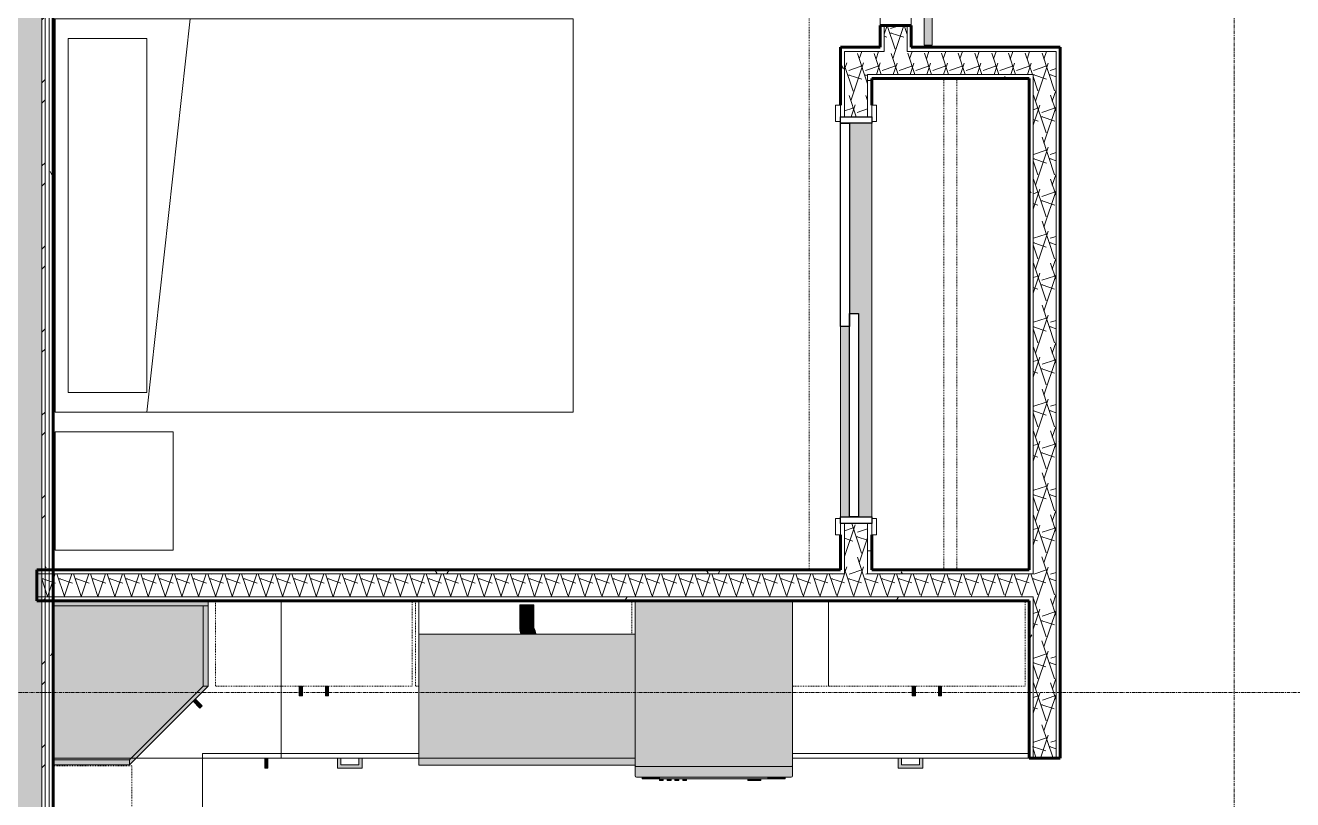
# Model space of a CAD drawing. Header units: inches. Extents: x -4169 to -1846, y 9706 to 12377.
# Drawn here: x -3338.7 to -3145.4, y 10150.8 to 10268.9 of the extents above; entities that cross this region are included whole.
import ezdxf

# ---------------------------------------------------------------- set-up
doc = ezdxf.new("R2010")
doc.units = ezdxf.units.IN
doc.header["$MEASUREMENT"] = 0
doc.linetypes.add('Dash', pattern=[0.25, 0.125, -0.125])
doc.linetypes.add('Grid Line 1_2_', pattern=[0.875, 0.5, -0.125, 0.125, -0.125])
for name, color, linetype, lineweight in [('0-1', 7, 'Continuous', 5), ('0-2', 10, 'Continuous', 18), ('A-DOOR-1', 7, 'Continuous', 9), ('A-DOOR-2', 50, 'Continuous', 30), ('A-DOOR-3', 135, 'Continuous', 18), ('A-DOOR-4', 10, 'Continuous', 18), ('A-DOOR-5', 250, 'Continuous', 60), ('A-DOOR-FRAM-1', 50, 'Continuous', 30), ('A-GENM-1', 11, 'Continuous', 9), ('A-GENM-2', 7, 'Continuous', 9), ('A-WALL', 113, 'Continuous', 18), ('A-WALL-1', 8, 'Continuous', 5), ('A-WALL-4', 250, 'Continuous', 60), ('A-WALL-5', 10, 'Continuous', 18), ('A-WALL-PATT-1', 7, 'Continuous', 9), ('A-WALL-PATT-2', 253, 'Continuous', 9), ('A-WALL-PATT-4', 111, 'Continuous', 9), ('I-FURN-1', 7, 'Continuous', 9), ('I-FURN-HDLN-1', 7, 'Dash', 9), ('I-WALL-3', 2, 'Continuous', 60), ('P-SANR-FIXT-2', 7, 'Continuous', 9), ('P-SANR-FIXT-3', 55, 'Continuous', 9), ('Q-CASE', 31, 'Continuous', 9), ('Q-CASE-1', 253, 'Continuous', 9), ('Q-CASE-2', 7, 'Continuous', 9), ('Q-CASE-4', 71, 'Continuous', 9), ('Q-CASE-5', 7, 'Dash', 9), ('Q-CASE-HDLN-1', 7, 'Dash', 9), ('Q-SPCQ-1', 8, 'Continuous', 5), ('Q-SPCQ-2', 7, 'Continuous', 9), ('S-GRID-1', 1, 'Grid Line 1_2_', 9)]:
    doc.layers.add(name, color=color, linetype=linetype, lineweight=lineweight)
pattern_1 = [(0, (0, 0), (20.48, 5.12), [0.845, -14.515, 0.845, -14.515, -81.92]), (0, (0, 0), (20.48, 5.12), [-30.72, 0.845, -29.875, 0.845, -14.515, -35.84]), (0, (0, 0), (20.48, 5.12), [-76.8, 0.845, -9.395, 0.845, -24.755]), (120, (7.68, 2.56), (-14.67405, 15.1762003), [0.845, -14.515, 0.845, -14.515, -81.92]), (120, (7.68, 2.56), (-14.67405, 15.1762003), [-30.72, 0.845, -29.875, 0.845, -14.515, -35.84]), (120, (7.68, 2.56), (-14.67405, 15.1762003), [-76.8, 0.845, -9.395, 0.845, -24.755]), (240, (10.24, 12.8), (-5.80595, -20.2962003), [0.845, -14.515, 0.845, -14.515, -81.92]), (240, (10.24, 12.8), (-5.80595, -20.2962003), [-30.72, 0.845, -29.875, 0.845, -14.515, -35.84]), (240, (10.24, 12.8), (-5.80595, -20.2962003), [-76.8, 0.845, -9.395, 0.845, -24.755])]
pattern_2 = [(161.57, (0.32, 0.32), (-2.560496185, -0.000537386), [0, -18.214, 2.022, 0]), (18.43, (-0.32, 0.32), (-2.560496185, 0.000537386), [0, -18.214, 2.022, 0]), (108.43, (0.32, 0.32), (1.27922091, -6.400876726), [6.07, -14.166]), (71.57, (-0.32, 0.32), (1.27922091, 6.400876726), [6.07, -14.166])]

# ---------------------------------------------------------------- blocks, each defined once
blk = doc.blocks.new('SLIDING - FLUSH - 5-0 x 6-8-2636084-ENLARGED RCP - 1ST FLOOR PLAN')
at = {"layer": 'A-DOOR-1'}
for p, q in [((-32.75, 3.25), (-30.25, 3.25)), ((-32.75, 2.5), (-32.75, 3.25)), ((-30.25, 2.5), (-32.75, 2.5)), ((-30.25, 3.25), (-30.25, 2.5)), ((30.25, 3.25), (32.75, 3.25)), ((30.25, 2.5), (30.25, 3.25)), ((32.75, 2.5), (30.25, 2.5)), ((32.75, 3.25), (32.75, 2.5)), ((-32.75, -2.25), (-30.25, -2.25)), ((-32.75, -3), (-32.75, -2.25)), ((-30.25, -3), (-32.75, -3)), ((-30.25, -2.25), (-30.25, -3)), ((30.25, -2.25), (32.75, -2.25)), ((30.25, -3), (30.25, -2.25)), ((32.75, -3), (30.25, -3)), ((32.75, -2.25), (32.75, -3))]:
    blk.add_line(p, q, dxfattribs=at)
at = {"layer": 'A-DOOR-2'}
for p, q in [((-1, 0.5), (30, 0.5)), ((-1, -0.88), (-1, 0.5)), ((30, 0.5), (30, -0.88)), ((-30, -0.88), (1, -0.88)), ((-30, -2.25), (-30, -0.88)), ((30, -0.88), (-1, -0.88)), ((1, -0.88), (1, -2.25)), ((1, -2.25), (-30, -2.25))]:
    blk.add_line(p, q, dxfattribs=at)
at = {"layer": 'A-DOOR-FRAM-1'}
for p, q in [((-31, 2.5), (-30, 2.5)), ((-31, -2.25), (-31, 2.5)), ((-30, 2.5), (-30, -2.25)), ((30, 2.5), (31, 2.5)), ((30, -2.25), (30, 2.5)), ((31, 2.5), (31, -2.25)), ((-30, -2.25), (-31, -2.25)), ((31, -2.25), (30, -2.25))]:
    blk.add_line(p, q, dxfattribs=at)
blk = doc.blocks.new('BARN - FLUSH - 3-0 x 7-0 BARN DOOR-2638557-ENLARGED RCP - 1ST FLOOR PLAN')
at = {"layer": 'A-DOOR-3'}
for points in [[(-60, 6), (-60, 5.67), (-58.5, 5.67), (-58.5, 6)], [(-27.42, 5.82), (-57, 5.82), (-57, 4.07), (-21, 4.07), (-21, 5.82), (-24.21, 5.82)], [(-23.73, 6), (-23.73, 5.82), (-22.23, 5.82), (-22.23, 6)]]:
    blk.add_hatch(color=256, dxfattribs=at).paths.add_polyline_path(points, flags=0)
h = blk.add_hatch(color=256, dxfattribs=at)
h.paths.add_polyline_path([(21, 5.57), (-21, 5.55), (-21, 4.95), (21, 4.95), (21, 5.55)], flags=0)
h.paths.add_polyline_path([(-60, 5.57), (-60, 4.95), (-57, 4.95), (-57, 5.57)], flags=0)
h = blk.add_hatch(color=256, dxfattribs=at)
h.paths.add_polyline_path([(18.94, 4.95), (-21, 4.95), (-21, 4.32), (21, 4.34), (21, 4.95)], flags=0)
h.paths.add_polyline_path([(-60, 4.95), (-60, 4.32), (-57, 4.34), (-57, 4.95)], flags=0)
at = {"layer": 'A-DOOR-4'}
for p, q in [((-57, 4.07), (-57, 5.82)), ((-57, 5.82), (-21, 5.82)), ((-21, 5.82), (-21, 4.07)), ((-60, 5.57), (-57, 5.57)), ((-60, 5.57), (-60, 4.95)), ((-60, 4.95), (-60, 4.32)), ((-57, 4.32), (-60, 4.32)), ((-21, 4.07), (-57, 4.07)), ((-21, 5.57), (21, 5.57)), ((21, 4.32), (-21, 4.32)), ((21, 4.95), (21, 5.57)), ((21, 4.32), (21, 4.95))]:
    blk.add_line(p, q, dxfattribs=at)
at = {"layer": 'A-DOOR-5'}
for p, q in [((-60, 6), (-60, 5.67)), ((-58.5, 6), (-60, 6)), ((-58.5, 5.67), (-58.5, 6)), ((-23.73, 6), (-23.73, 5.82)), ((-22.23, 6), (-23.73, 6)), ((-22.23, 5.82), (-22.23, 6)), ((-60, 5.67), (-58.5, 5.67))]:
    blk.add_line(p, q, dxfattribs=at)
blk = doc.blocks.new('OD_CW_Closet - OD_CW_Closet-2480202-ENLARGED RCP - 1ST FLOOR PLAN')
at = {"layer": 'Q-CASE-HDLN-1'}
for p, q in [((8.8, 0), (68.8, 0)), ((0.74, -11), (75.64, -11)), ((0.74, -13), (75.64, -13))]:
    blk.add_line(p, q, dxfattribs=at)
blk = doc.blocks.new('OD_CW_Countertop - OD_CW_Countertop-2425089-ENLARGED RCP - 1ST FLOOR PLAN')
at = {"layer": 'Q-CASE-HDLN-1'}
for p, q in [((0.74, 0), (16.95, 0)), ((17.45, 0), (20.2, 0)), ((20.7, 0), (36.83, 0)), ((93.83, 0), (102.45, 0)), ((102.95, 0), (105.7, 0)), ((106.2, 0), (116.84, 0)), ((117.33, 0), (149.58, 0))]:
    blk.add_line(p, q, dxfattribs=at)
blk = doc.blocks.new('OD_CW_Countertop - OD_CW_Countertop-2446878-ENLARGED RCP - 1ST FLOOR PLAN')
at = {"layer": 'Q-CASE-HDLN-1'}
for p, q in [((0.74, -22.75), (0.74, 0)), ((0.74, 0), (10.25, 0)), ((10.74, 0), (19.24, 0)), ((19.73, 0), (22.75, 0)), ((52.75, 0), (57.88, 0)), ((66.75, -22), (66.75, -22.75))]:
    blk.add_line(p, q, dxfattribs=at)
blk = doc.blocks.new('300 Series Wall Hung Cabinet_302 - 33_-2352489-ENLARGED RCP - 1ST FLOOR PLAN')
at = {"layer": 'Q-CASE-5'}
for p, q in [((16, 15.38), (16.5, 15.38)), ((16.5, 15.38), (16.5, 2.37)), ((-16.5, 2.37), (-16.5, 7.47))]:
    blk.add_line(p, q, dxfattribs=at)
blk = doc.blocks.new('Base Cabinet 4 Drawer 254 - Base Cabinet 4 Drawer 254 21_-2556168-ENLARGED RCP - 1ST FLOOR PLAN')
at = {"layer": 'Q-CASE-4'}
blk.add_hatch(color=256, dxfattribs=at).paths.add_polyline_path([(2.61, -25.5), (2.61, -24), (2.11, -24), (2.11, -25), (-0.64, -25), (-0.64, -24), (-1.14, -24), (-1.14, -25.5)], flags=0)
at = {"layer": 'Q-CASE-2'}
for p, q in [((-9.76, -23.25), (-9.76, 0)), ((-9.76, 0), (11.24, 0)), ((11.24, 0), (11.24, -23.25)), ((-9.76, -23.25), (-9.76, -24)), ((11.24, -23.25), (-9.76, -23.25)), ((-9.76, -24), (11.24, -24)), ((-0.64, -24), (-1.14, -24)), ((-1.14, -25.5), (-1.14, -24)), ((-0.64, -25), (-0.64, -24)), ((-0.64, -25), (2.11, -25)), ((2.11, -25), (2.11, -24)), ((2.11, -24), (2.61, -24)), ((2.61, -24), (2.61, -25.5)), ((11.24, -24), (11.24, -23.25)), ((2.61, -25.5), (-1.14, -25.5))]:
    blk.add_line(p, q, dxfattribs=at)
blk = doc.blocks.new('Vanity Cabinet-Double Door - 33_-2164608-ENLARGED RCP - 1ST FLOOR PLAN')
at = {"layer": 'Q-CASE-2'}
for p, q in [((-15.76, -24), (-15.76, 0)), ((-15.76, 0), (17.24, 0)), ((17.24, 0), (17.24, -24)), ((17.24, -24), (-15.76, -24))]:
    blk.add_line(p, q, dxfattribs=at)
blk = doc.blocks.new('308 - 308 x 27_-2451696-ENLARGED RCP - 1ST FLOOR PLAN')
at = {"layer": 'Q-CASE'}
blk.add_hatch(color=256, dxfattribs=at).paths.add_polyline_path([(0, 27.38), (-12, 15.38), (-11.25, 15.38), (0, 26.63)], flags=0)
at = {"layer": 'Q-CASE-1'}
for points in [[(11.62, 27.38), (0, 27.38), (0, 26.63), (11.62, 26.63)], [(0, 26.63), (-11.25, 15.38), (-11.25, 3.12), (11.62, 3.12), (11.62, 26.63), (6.27, 26.63)], [(-11.25, 15.38), (-12, 15.38), (-12, 3.12), (-11.25, 3.12)], [(-11.25, 3.12), (-12, 3.12), (-12, 2.37), (11.62, 2.37), (11.62, 3.12), (0, 3.12)]]:
    blk.add_hatch(color=256, dxfattribs=at).paths.add_polyline_path(points, flags=0)
at = {"layer": 'Q-CASE-4'}
blk.add_hatch(color=256, dxfattribs=at).paths.add_polyline_path([(-10.76, 18.73), (-11.11, 18.39), (-10.05, 17.33), (-9.7, 17.67)], flags=0)
at = {"layer": 'Q-CASE'}
for p, q in [((-12, 15.38), (0, 27.38)), ((0, 27.38), (0, 26.63)), ((0, 26.63), (-11.25, 15.38)), ((-11.25, 15.38), (-12, 15.38))]:
    blk.add_line(p, q, dxfattribs=at)
at = {"layer": 'Q-CASE-2'}
for p, q in [((0, 27.38), (11.62, 27.38)), ((0, 26.63), (0, 27.38)), ((-11.25, 15.38), (0, 26.63)), ((0, 26.63), (11.62, 26.63)), ((11.62, 26.63), (0, 26.63)), ((-10.76, 18.73), (-11.11, 18.39)), ((-11.11, 18.39), (-10.05, 17.33)), ((-9.7, 17.67), (-10.76, 18.73)), ((-12, 15.38), (-11.25, 15.38)), ((-12, 3.12), (-12, 15.38)), ((-11.25, 3.12), (-11.25, 15.38)), ((-11.25, 15.38), (-11.25, 3.12)), ((-11.25, 3.12), (-12, 3.12)), ((-12, 2.37), (-12, 3.12)), ((-12, 3.12), (11.62, 3.12)), ((11.62, 3.12), (-11.25, 3.12))]:
    blk.add_line(p, q, dxfattribs=at)
blk = doc.blocks.new('300 Series Wall Hung Cabinet_302 - 21_ X 27_-2568502-ENLARGED RCP - 1ST FLOOR PLAN')
at = {"layer": 'Q-CASE-1'}
for points in [[(-2.25, -14.69), (-1.76, -14.69), (-1.76, -13.19), (-2.25, -13.19)], [(1.75, -14.69), (2.24, -14.69), (2.24, -13.19), (1.75, -13.19)]]:
    blk.add_hatch(color=256, dxfattribs=at).paths.add_polyline_path(points, flags=0)
at = {"layer": 'Q-CASE-2'}
for p, q in [((-1.76, -13.19), (-2.25, -13.19)), ((-2.25, -13.19), (-2.25, -14.69)), ((-1.76, -14.69), (-1.76, -13.19)), ((2.24, -13.19), (1.75, -13.19)), ((1.75, -13.19), (1.75, -14.69)), ((2.24, -14.69), (2.24, -13.19)), ((-2.25, -14.69), (-1.76, -14.69)), ((1.75, -14.69), (2.24, -14.69))]:
    blk.add_line(p, q, dxfattribs=at)
at = {"layer": 'Q-CASE-5'}
for p, q in [((10.5, -13.19), (10.5, -1.19)), ((-10.38, -13.19), (10.5, -13.19))]:
    blk.add_line(p, q, dxfattribs=at)
blk = doc.blocks.new('Base Cabinet 3 Drawer 230 - Base Cabinet 3 Drawer 230 36_-2567960-ENLARGED RCP - 1ST FLOOR PLAN')
at = {"layer": 'Q-CASE-4'}
blk.add_hatch(color=256, dxfattribs=at).paths.add_polyline_path([(-1.14, 25.5), (-1.14, 24), (-0.64, 24), (-0.64, 25), (2.11, 25), (2.11, 24), (2.61, 24), (2.61, 25.5)], flags=0)
at = {"layer": 'Q-CASE-2'}
for p, q in [((-1.14, 24), (-1.14, 25.5)), ((-1.14, 25.5), (2.61, 25.5)), ((2.61, 25.5), (2.61, 24)), ((-17.26, 24), (18.74, 24)), ((-17.26, 23.25), (-17.26, 24)), ((18.74, 23.25), (-17.26, 23.25)), ((-17.26, 23.25), (-17.26, 0)), ((-1.14, 24), (-0.64, 24)), ((2.11, 25), (-0.64, 25)), ((-0.64, 24), (-0.64, 25)), ((2.11, 24), (2.11, 25)), ((2.61, 24), (2.11, 24)), ((18.74, 24), (18.74, 23.25)), ((18.74, 0), (18.74, 23.25)), ((-17.26, 0), (18.74, 0))]:
    blk.add_line(p, q, dxfattribs=at)
blk = doc.blocks.new('Bed-Standard - Queen 60_ x 79_-1433484-ENLARGED RCP - 1ST FLOOR PLAN')
at = {"layer": 'I-FURN-1'}
for p, q in [((-19.31, 41.3), (40.69, 41.3)), ((-19.31, -37.7), (-19.31, 41.3)), ((40.69, 41.3), (40.69, -37.7)), ((40.69, -23.7), (-19.31, -17.13)), ((-16.31, -23.7), (37.69, -23.7)), ((-16.31, -35.7), (-16.31, -23.7)), ((37.69, -35.7), (37.69, -23.7)), ((-16.31, -35.7), (37.69, -35.7)), ((40.69, -37.7), (-19.31, -37.7))]:
    blk.add_line(p, q, dxfattribs=at)
at = {"layer": 'I-FURN-HDLN-1'}
for p, q in [((-55.31, 77.3), (64.69, 77.3)), ((-55.31, -37.7), (-55.31, 77.3)), ((64.69, 77.3), (64.69, -37.7))]:
    blk.add_line(p, q, dxfattribs=at)
blk = doc.blocks.new('Table-Night Stand - 18_ x 18_ x 24_-1372838-ENLARGED RCP - 1ST FLOOR PLAN')
at = {"layer": 'I-FURN-1'}
for p, q in [((0.15, 0), (18.15, 0)), ((0.15, -18), (0.15, 0)), ((18.15, 0), (18.15, -18)), ((18.15, -18), (0.15, -18))]:
    blk.add_line(p, q, dxfattribs=at)
blk = doc.blocks.new('Base Cabinet Corner 197 - Base Cabinet Corner 197-2565125-ENLARGED RCP - 1ST FLOOR PLAN')
at = {"layer": 'Q-CASE-4'}
for points in [[(10.24, -24), (10.24, -25.5), (10.73, -25.5), (10.73, -24)], [(0.73, -33.51), (0.73, -34), (2.23, -34), (2.23, -33.51), (0.99, -33.51)]]:
    blk.add_hatch(color=256, dxfattribs=at).paths.add_polyline_path(points, flags=0)
at = {"layer": 'Q-CASE-2'}
for p, q in [((-23.26, 0), (12.74, 0)), ((-23.26, -36), (-23.26, 0)), ((12.74, 0), (12.74, -24)), ((0.74, -23.25), (0.74, -36)), ((12.74, -23.25), (0.74, -23.25)), ((0.74, -23.25), (0.74, -24)), ((0.74, -24), (0.74, -36)), ((12.74, -24), (0.74, -24)), ((10.73, -24), (10.24, -24)), ((10.24, -24), (10.24, -25.5)), ((10.73, -25.5), (10.73, -24)), ((10.24, -25.5), (10.73, -25.5)), ((2.23, -33.51), (0.73, -33.51)), ((0.73, -33.51), (0.73, -34)), ((0.73, -34), (2.23, -34)), ((2.23, -34), (2.23, -33.51)), ((0.74, -36), (-23.26, -36))]:
    blk.add_line(p, q, dxfattribs=at)
blk = doc.blocks.new('kitchen_faucet_14143 - kitchen_faucet_14143-V61-ENLARGED RCP - 1ST FLOOR PLAN')
at = {"layer": 'A-GENM-1'}
for points in [[(-1.04, -0.15), (-1.03, -0.33), (-0.87, -0.63), (-0.71, -0.8), (-0.54, -0.94), (-0.24, -1.05), (0.07, -1.07), (0.28, -1.05), (0.54, -0.94), (0.77, -0.77), (0.94, -0.54), (1.05, -0.28), (1.08, 0), (1.01, 0.36), (0.94, 0.54), (0.7, 0.82), (0.52, 0.95), (0.28, 1.05), (0, 1.08), (-0.28, 1.05), (-0.56, 0.93), (-0.83, 0.68), (-0.95, 0.51), (-1.04, 0.29), (-1.04, -0.13)], [(-1.04, 0.77), (-1.02, 0.76), (-0.94, 0.85), (-1.02, 0.82), (-1.04, 0.8)], [(-1.02, 0.59), (-1, 0.61), (-1.02, 0.59)], [(-0.97, 0.59), (-0.95, 0.62), (-0.96, 0.6)], [(-0.95, 0.59), (-0.93, 0.62), (-0.88, 0.66), (-0.94, 0.61)], [(-0.72, 0.83), (-0.66, 0.88), (-0.71, 0.83)], [(0, -1.08), (2.26, -1.08), (2.26, 1.08), (0, 1.08), (0.32, 1.03), (0.6, 0.89), (0.83, 0.68), (0.94, 0.54), (1.05, 0.28), (1.08, 0), (1.01, -0.37), (0.87, -0.63), (0.7, -0.82), (0.49, -0.96), (0.25, -1.05), (0.07, -1.07)], [(2.26, -0.58), (2.26, -1.02), (2.34, -1.02), (2.34, 1.02), (2.26, 1.01), (2.26, -0.54)], [(2.34, 1.08), (2.34, -1.08), (3.44, -1.08), (3.44, 1.08)], [(-1.04, -0.59), (-1.04, -0.74), (-0.65, -1.03), (-0.55, -1), (-0.72, -0.9), (-0.84, -0.79), (-1.02, -0.59)], [(-1.04, -0.74), (-1.01, -0.79), (-0.87, -0.91), (-0.87, -0.88), (-1, -0.77)], [(-1.04, -0.93), (-1.01, -1.19), (-0.95, -1.21), (-0.39, -1.21), (-0.25, -1.05), (-0.6, -1.03), (-0.95, -1.01), (-1.03, -0.94)], [(-1.04, -1.16), (-1.02, -1.33), (-0.67, -1.33), (-0.56, -1.21), (-1.02, -1.18), (-1.04, -1.16)], [(-0.97, -0.99), (-0.9, -1.02), (-0.77, -1.01), (-0.77, -0.96), (-0.88, -0.9), (-0.9, -0.92), (-0.95, -0.97)], [(-0.93, -0.94), (-0.9, -0.89), (-0.92, -0.91), (-0.93, -0.93)], [(-0.92, -0.7), (-0.7, -0.91), (-0.74, -0.86), (-0.88, -0.74), (-0.92, -0.7)], [(-0.9, -0.6), (-0.87, -0.65), (-0.88, -0.61)], [(-0.87, -0.7), (-0.65, -0.91), (-0.76, -0.81), (-0.87, -0.7)], [(-0.84, -0.71), (-0.65, -0.9), (-0.71, -0.83), (-0.83, -0.72)], [(-0.8, -0.73), (-0.62, -0.89), (-0.69, -0.82), (-0.79, -0.74)]]:
    blk.add_hatch(color=256, dxfattribs=at).paths.add_polyline_path(points, flags=0)
h = blk.add_hatch(color=256, dxfattribs=at)
h.paths.add_polyline_path([(-0.8, 0.82), (-0.7, 0.88), (-0.79, 0.82)], flags=0)
h.paths.add_polyline_path([(-1.04, 0.64), (-1.01, 0.6), (-0.96, 0.66), (-0.56, 1.03), (-0.7, 1.01), (-1.04, 0.74), (-1.04, 0.64)], flags=0)
h = blk.add_hatch(color=256, dxfattribs=at)
h.paths.add_polyline_path([(-1.04, -0.5), (-1.04, -0.59), (-0.92, -0.56), (-0.98, -0.44), (-1.04, -0.33), (-1.04, -0.48)], flags=0)
h.paths.add_polyline_path([(-1.04, 0.3), (-1.03, 0.32), (-0.94, 0.59), (-1.04, 0.57), (-1.04, 0.32)], flags=0)
h = blk.add_hatch(color=256, dxfattribs=at)
h.paths.add_polyline_path([(-0.74, 0.82), (-0.67, 0.87), (-0.73, 0.83)], flags=0)
h.paths.add_polyline_path([(-1.01, 0.59), (-0.96, 0.61), (-0.92, 0.66), (-0.49, 1.03), (-0.54, 1.01), (-1.01, 0.59)], flags=0)
h = blk.add_hatch(color=256, dxfattribs=at)
h.paths.add_polyline_path([(-0.96, 0.59), (-0.94, 0.62), (-0.92, 0.65), (-0.95, 0.61)], flags=0)
h.paths.add_polyline_path([(-0.72, 0.82), (-0.63, 0.88), (-0.71, 0.83)], flags=0)
h = blk.add_hatch(color=256, dxfattribs=at)
h.paths.add_polyline_path([(-0.93, 0.59), (-0.89, 0.61), (-0.87, 0.65), (-0.93, 0.6)], flags=0)
h.paths.add_polyline_path([(-0.52, 0.95), (-0.39, 1.03), (-0.43, 1.01), (-0.49, 0.97)], flags=0)
h = blk.add_hatch(color=256, dxfattribs=at)
h.paths.add_polyline_path([(-1.01, -0.59), (-0.97, -0.66), (-0.84, -0.73), (-1, -0.59), (-1.01, -0.59)], flags=0)
h.paths.add_polyline_path([(-0.7, -0.88), (-0.47, -1.03), (-0.49, -1.01), (-0.65, -0.91), (-0.69, -0.89)], flags=0)
h = blk.add_hatch(color=256, dxfattribs=at)
h.paths.add_polyline_path([(-0.96, -0.59), (-0.92, -0.66), (-0.94, -0.62), (-0.96, -0.59)], flags=0)
h.paths.add_polyline_path([(-0.56, -0.93), (-0.51, -0.99), (-0.56, -0.94)], flags=0)
h = blk.add_hatch(color=256, dxfattribs=at)
h.paths.add_polyline_path([(-0.95, -0.59), (-0.9, -0.66), (-0.93, -0.6), (-0.94, -0.59)], flags=0)
h.paths.add_polyline_path([(-0.61, -0.9), (-0.44, -0.99), (-0.52, -0.95), (-0.61, -0.9)], flags=0)
h = blk.add_hatch(color=256, dxfattribs=at)
h.paths.add_polyline_path([(-0.93, -0.59), (-0.88, -0.66), (-0.88, -0.64), (-0.93, -0.59), (-0.93, -0.59)], flags=0)
h.paths.add_polyline_path([(-0.46, -0.97), (-0.37, -1.03), (-0.39, -1.01), (-0.46, -0.97)], flags=0)
at = {"layer": 'A-GENM-2'}
for p, q in [((-1.04, 0.81), (-0.91, 0.84)), ((-1.04, 0.59), (-0.9, 0.59)), ((-0.97, 0.59), (-0.93, 0.64)), ((-0.96, 0.59), (-0.92, 0.63)), ((-0.41, 1.03), (-0.22, 1.08)), ((-0.39, 1.08), (-0.27, 1.05)), ((-0.36, 1.03), (-0.17, 1.08)), ((-0.35, 1.03), (-0.15, 1.08)), ((-0.34, 1.03), (-0.14, 1.08)), ((-0.22, 1.08), (-0.15, 1.06)), ((-0.2, 1.06), (-0.1, 1.08)), ((-0.17, 1.08), (-0.12, 1.07)), ((-0.15, 1.08), (-0.11, 1.07)), ((-0.14, 1.08), (-0.1, 1.07)), ((-0.11, 1.07), (-0.06, 1.08)), ((-0.1, 1.08), (-0.07, 1.07)), ((-0.09, 1.07), (-0.04, 1.08)), ((0, 1.08), (2.26, 1.08)), ((2.26, -1.08), (2.26, 1.08)), ((2.26, 1.02), (2.34, 1.02)), ((2.34, 1.08), (3.44, 1.08)), ((2.34, 1.08), (2.34, -1.08)), ((3.44, -1.08), (3.44, 1.08)), ((-0.9, -0.59), (-1.04, -0.59)), ((-0.69, -1.26), (-1.04, -1.15)), ((-1.04, -1.34), (-0.99, -1.33)), ((-0.93, -1.38), (-1.04, -1.34)), ((-0.99, -0.98), (-0.92, -0.87)), ((-0.88, -0.64), (-0.93, -0.59)), ((-0.78, -1.02), (-0.75, -0.98)), ((-0.69, -1.06), (-0.59, -1.03)), ((-0.22, -1.08), (-0.39, -1.03)), ((-0.26, -1.05), (-0.39, -1.08)), ((-0.17, -1.08), (-0.34, -1.03)), ((-0.15, -1.08), (-0.24, -1.05)), ((-0.14, -1.08), (-0.24, -1.05)), ((-0.15, -1.06), (-0.22, -1.08)), ((-0.1, -1.08), (-0.17, -1.06)), ((-0.11, -1.07), (-0.17, -1.08)), ((-0.1, -1.07), (-0.15, -1.08)), ((-0.09, -1.07), (-0.14, -1.08)), ((-0.09, -1.08), (-0.1, -1.08)), ((-0.06, -1.08), (-0.09, -1.07)), ((-0.08, -1.08), (-0.09, -1.08)), ((-0.08, -1.08), (-0.09, -1.08)), ((-0.08, -1.08), (-0.09, -1.08)), ((-0.08, -1.08), (-0.09, -1.08)), ((-0.08, -1.08), (-0.09, -1.08)), ((-0.08, -1.08), (-0.09, -1.08)), ((-0.04, -1.08), (-0.07, -1.07)), ((2.26, -1.08), (0, -1.08)), ((2.34, -1.02), (2.26, -1.02)), ((3.44, -1.08), (2.34, -1.08))]:
    blk.add_line(p, q, dxfattribs=at)
at = {"layer": 'A-GENM-2', "flags": 128}
for points in [[(-1.04, 0.75), (-0.84, 0.96), (-0.39, 1.08)], [(-1.02, 0.59), (-0.67, 0.96), (-0.49, 1.01)], [(-0.94, 0.59), (-0.57, 0.96), (-0.41, 1)], [(-0.92, 0.65), (-0.61, 0.96), (-0.48, 1)], [(-0.87, 0.68), (-0.59, 0.96), (-0.45, 1)], [(-0.69, 0.86), (-0.6, 0.96), (-0.52, 0.98)], [(-0.59, 0.9), (-0.53, 0.96), (-0.41, 0.99)], [(-0.53, 0.95), (-0.51, 0.96), (-0.43, 0.98)], [(-0.39, -1.08), (-0.89, -0.92), (-1.04, -0.75)], [(-1.04, -0.94), (-0.97, -1), (-0.69, -1.06)], [(-0.51, -0.99), (-0.73, -0.92), (-1.01, -0.59)], [(-0.48, -1.21), (-0.52, -1.25), (-0.93, -1.38)], [(-0.43, -0.98), (-0.63, -0.92), (-0.87, -0.65)], [(-0.51, -0.98), (-0.67, -0.92), (-0.87, -0.69)], [(-0.45, -0.99), (-0.65, -0.92), (-0.86, -0.68)], [(-0.16, -1.06), (-0.24, -1.14), (-0.69, -1.26)], [(-0.61, -0.94), (-0.66, -0.92), (-0.68, -0.9)], [(-0.56, -0.93), (-0.59, -0.92), (-0.66, -0.85)], [(-0.56, -0.93), (-0.58, -0.92), (-0.6, -0.9)]]:
    blk.add_lwpolyline(points, dxfattribs=at)
at = {"layer": 'A-GENM-2'}
for start, end in [(0, 162.6446), (197.3554, 360)]:
    blk.add_arc((0, 0), 1.08, start, end, dxfattribs=at)
blk = doc.blocks.new('Stainless Steel Farmhous Kitchen Sink - Stainless Steel Farmhous Kitchen Sink-V55-ENLARGED RCP - 1ST FLOOR PLAN')
at = {"layer": 'P-SANR-FIXT-3'}
blk.add_hatch(color=256, dxfattribs=at).paths.add_polyline_path([(-16.55, -2.25), (-33, -2.25), (-33, -22.2), (0, -22.2), (0, -2.25), (-16.42, -2.25)], flags=0)
at = {"layer": 'P-SANR-FIXT-2'}
for p, q in [((-33, -22.2), (-33, -2.25)), ((-33, -2.25), (0, -2.25)), ((0, -22.2), (-33, -22.2))]:
    blk.add_line(p, q, dxfattribs=at)
blk = doc.blocks.new('300 Series Wall Hung Cabinet_302 - 30_ X 27_-2568021-ENLARGED RCP - 1ST FLOOR PLAN')
at = {"layer": 'Q-CASE-1'}
for points in [[(-1.76, 15.38), (-1.76, 16.87), (-2.25, 16.87), (-2.25, 15.38)], [(2.24, 15.38), (2.24, 16.87), (1.75, 16.87), (1.75, 15.38)]]:
    blk.add_hatch(color=256, dxfattribs=at).paths.add_polyline_path(points, flags=0)
at = {"layer": 'Q-CASE-2'}
for p, q in [((-1.76, 16.87), (-2.25, 16.87)), ((-2.25, 16.87), (-2.25, 15.38)), ((-1.76, 15.38), (-1.76, 16.87)), ((2.24, 16.87), (1.75, 16.87)), ((1.75, 16.87), (1.75, 15.38)), ((2.24, 15.38), (2.24, 16.87)), ((-2.25, 15.38), (-1.76, 15.38)), ((1.75, 15.38), (2.24, 15.38))]:
    blk.add_line(p, q, dxfattribs=at)
at = {"layer": 'Q-CASE-5'}
for p, q in [((-15, 2.37), (-15, 15.38)), ((-15, 15.38), (15, 15.38)), ((15, 15.38), (15, 2.37))]:
    blk.add_line(p, q, dxfattribs=at)
blk = doc.blocks.new('300 Series Wall Hung Cabinet_302 - 30_ X 27_-V60-ENLARGED RCP - 1ST FLOOR PLAN')
at = {"layer": 'Q-CASE-5'}
for p, q in [((-15, 2.37), (-15, 15.38)), ((-15, 15.38), (-9.5, 15.38)), ((15, 7.47), (15, 2.37))]:
    blk.add_line(p, q, dxfattribs=at)
blk = doc.blocks.new('CTR - 1st Phase - Unit Layouts_rvt-1-ENLARGED RCP - 1ST FLOOR PLAN')
at = {"layer": 'A-WALL-1'}
h = blk.add_hatch(color=256, dxfattribs=at)
h.paths.add_polyline_path([(-3210.26, 10193.98), (-3209.63, 10193.98), (-3209.63, 10253.98), (-3213.01, 10253.98), (-3213.01, 10224.98), (-3211.63, 10224.98), (-3211.63, 10193.98)], flags=0)
h.paths.add_polyline_path([(-3214.38, 10193.98), (-3213.01, 10193.98), (-3213.01, 10222.98), (-3214.38, 10222.98)], flags=0)
at = {"layer": 'A-WALL-PATT-1'}
h = blk.add_hatch(dxfattribs=at)
h.set_pattern_fill('FP_1', color=256, style=0, pattern_type=2)
h.set_pattern_definition(pattern_1)
h.paths.add_polyline_path([(-3207.72, 10265.57), (-3207.72, 10268.91), (-3208.35, 10268.91), (-3208.35, 10265.57)], flags=0)
h.paths.add_polyline_path([(-3208.35, 10304.91), (-3207.72, 10304.91), (-3207.72, 10308.28), (-3208.35, 10308.28), (-3208.35, 10307.65)], flags=0)
h.paths.add_polyline_path([(-3207.72, 10311.78), (-3207.72, 10356.04), (-3208.35, 10356.04), (-3208.35, 10311.78)], flags=0)
h = blk.add_hatch(dxfattribs=at)
h.set_pattern_fill('FP_1', color=256, style=0, pattern_type=2)
h.set_pattern_definition(pattern_1)
h.paths.add_polyline_path([(-3213.76, 10185.91), (-3213.76, 10192.98), (-3214.38, 10192.98), (-3214.38, 10185.91)], flags=0)
h.paths.add_polyline_path([(-3214.38, 10254.98), (-3213.76, 10254.98), (-3213.76, 10265.57), (-3214.38, 10265.57), (-3214.38, 10256.73)], flags=0)
h = blk.add_hatch(dxfattribs=at)
h.set_pattern_fill('FP_1', color=256, style=0, pattern_type=2)
h.set_pattern_definition(pattern_1)
h.paths.add_polyline_path([(-3185.63, 10264.94), (-3181.51, 10264.94), (-3181.51, 10265.57), (-3204.22, 10265.57), (-3204.22, 10264.94), (-3194.06, 10264.94)], flags=0)
h.paths.add_polyline_path([(-3209.63, 10264.94), (-3207.72, 10264.94), (-3207.72, 10265.57), (-3213.76, 10265.57), (-3213.76, 10264.94), (-3210.26, 10264.94)], flags=0)
h = blk.add_hatch(dxfattribs=at)
h.set_pattern_fill('FP_1', color=256, style=0, pattern_type=2)
h.set_pattern_definition(pattern_1)
h.paths.add_polyline_path([(-3181.51, 10157.16), (-3180.88, 10157.16), (-3180.88, 10265.57), (-3181.51, 10265.57), (-3181.51, 10181.79)], flags=0)
h = blk.add_hatch(dxfattribs=at)
h.set_pattern_fill('FP_1', color=256, style=0, pattern_type=2)
h.set_pattern_definition(pattern_1)
h.paths.add_polyline_path([(-3210.26, 10185.91), (-3209.63, 10185.91), (-3209.63, 10192.98), (-3210.26, 10192.98), (-3210.26, 10185.93)], flags=0)
h.paths.add_polyline_path([(-3210.26, 10254.98), (-3209.63, 10254.98), (-3209.63, 10261.44), (-3210.26, 10261.44), (-3210.26, 10259.18)], flags=0)
h = blk.add_hatch(dxfattribs=at)
h.set_pattern_fill('FP_1', color=256, style=0, pattern_type=2)
h.set_pattern_definition(pattern_1)
h.paths.add_polyline_path([(-3185.63, 10260.82), (-3185.63, 10261.44), (-3209.63, 10261.44), (-3209.63, 10260.82), (-3194.06, 10260.82)], flags=0)
h = blk.add_hatch(dxfattribs=at)
h.set_pattern_fill('FP_1', color=256, style=0, pattern_type=2)
h.set_pattern_definition(pattern_1)
h.paths.add_polyline_path([(-3185.01, 10157.16), (-3185.01, 10181.79), (-3185.63, 10181.79), (-3185.63, 10157.16)], flags=0)
h.paths.add_polyline_path([(-3185.63, 10185.29), (-3185.01, 10185.29), (-3185.01, 10261.44), (-3185.63, 10261.44), (-3185.63, 10185.91)], flags=0)
h = blk.add_hatch(dxfattribs=at)
h.set_pattern_fill('FP_1', color=256, style=0, pattern_type=2)
h.set_pattern_definition(pattern_1)
h.paths.add_polyline_path([(-3185.63, 10185.29), (-3185.63, 10185.91), (-3210.26, 10185.91), (-3210.26, 10185.29), (-3185.64, 10185.29)], flags=0)
h.paths.add_polyline_path([(-3334.47, 10185.29), (-3213.76, 10185.29), (-3213.76, 10185.91), (-3334.47, 10185.91), (-3334.47, 10185.3)], flags=0)
h = blk.add_hatch(dxfattribs=at)
h.set_pattern_fill('FP_1', color=256, style=0, pattern_type=2)
h.set_pattern_definition(pattern_1)
h.paths.add_polyline_path([(-3194.06, 10181.16), (-3185.63, 10181.16), (-3185.63, 10181.79), (-3334.47, 10181.79), (-3334.47, 10181.16), (-3213.76, 10181.16)], flags=0)
at = {"layer": 'A-WALL-PATT-2'}
h = blk.add_hatch(dxfattribs=at)
h.set_pattern_fill('FP_2', color=256, style=0, pattern_type=2)
h.set_pattern_definition(pattern_2)
h.paths.add_polyline_path([(-3204.22, 10264.94), (-3204.22, 10268.91), (-3207.72, 10268.91), (-3207.72, 10264.94)], flags=0)
h.paths.add_polyline_path([(-3207.72, 10304.91), (-3204.22, 10304.91), (-3204.22, 10356.04), (-3207.72, 10356.04), (-3207.72, 10308.28)], flags=0)
h = blk.add_hatch(dxfattribs=at)
h.set_pattern_fill('FP_2', color=256, style=0, pattern_type=2)
h.set_pattern_definition(pattern_2)
h.paths.add_polyline_path([(-3210.26, 10185.29), (-3210.26, 10192.98), (-3213.76, 10192.98), (-3213.76, 10185.29)], flags=0)
h.paths.add_polyline_path([(-3213.76, 10254.98), (-3210.26, 10254.98), (-3210.26, 10264.94), (-3213.76, 10264.94)], flags=0)
h = blk.add_hatch(dxfattribs=at)
h.set_pattern_fill('FP_2', color=256, style=0, pattern_type=2)
h.set_pattern_definition(pattern_2)
h.paths.add_polyline_path([(-3185.63, 10261.44), (-3185.01, 10261.44), (-3185.01, 10264.94), (-3210.26, 10264.94), (-3210.26, 10261.44), (-3194.06, 10261.44)], flags=0)
h = blk.add_hatch(dxfattribs=at)
h.set_pattern_fill('FP_2', color=256, style=0, pattern_type=2)
h.set_pattern_definition(pattern_2)
h.paths.add_polyline_path([(-3181.51, 10157.16), (-3181.51, 10264.94), (-3185.01, 10264.94), (-3185.01, 10157.16)], flags=0)
h = blk.add_hatch(dxfattribs=at)
h.set_pattern_fill('FP_2', color=256, style=0, pattern_type=2)
h.set_pattern_definition(pattern_2)
h.paths.add_polyline_path([(-3185.63, 10181.79), (-3185.01, 10181.79), (-3185.01, 10185.29), (-3336.22, 10185.29), (-3336.22, 10181.79), (-3194.06, 10181.79)], flags=0)
at = {"layer": 'Q-SPCQ-1'}
for points in [[(-3221.92, 10155.91), (-3221.78, 10155.97), (-3221.72, 10156.11), (-3221.72, 10181.16), (-3245.72, 10181.16), (-3245.72, 10156.11), (-3245.67, 10155.97), (-3245.53, 10155.91), (-3225.54, 10155.91)], [(-3245.53, 10154.29), (-3221.92, 10154.29), (-3221.78, 10154.35), (-3221.72, 10154.49), (-3221.72, 10155.91), (-3245.72, 10155.91), (-3245.7, 10154.43), (-3245.67, 10154.35)], [(-3243.11, 10154.04), (-3243.11, 10154.29), (-3244.63, 10154.27), (-3244.63, 10154.04), (-3244.4, 10154.04)], [(-3243.11, 10154.04), (-3241.91, 10154.04), (-3241.91, 10154.29), (-3243.11, 10154.29)], [(-3241.91, 10154.04), (-3225.54, 10154.04), (-3225.54, 10154.29), (-3241.91, 10154.29)], [(-3225.25, 10154.04), (-3224.33, 10154.04), (-3224.35, 10154.29), (-3225.54, 10154.29), (-3225.54, 10154.04)], [(-3224.33, 10154.04), (-3222.82, 10154.04), (-3222.82, 10154.29), (-3224.33, 10154.29)], [(-3242.01, 10153.79), (-3241.42, 10153.79), (-3241.42, 10154.04), (-3242.01, 10154.04)], [(-3240.24, 10153.79), (-3240.24, 10154.04), (-3240.83, 10154.04), (-3240.83, 10153.79)], [(-3239.65, 10153.79), (-3239.05, 10153.79), (-3239.05, 10154.04), (-3239.65, 10154.04)], [(-3238.46, 10153.79), (-3237.87, 10153.79), (-3237.87, 10154.04), (-3238.46, 10154.04)], [(-3227.53, 10153.79), (-3227.53, 10154.04), (-3228.52, 10154.04), (-3228.52, 10153.79), (-3227.79, 10153.79)], [(-3227.28, 10153.79), (-3226.55, 10153.79), (-3226.55, 10154.04), (-3227.53, 10154.04), (-3227.53, 10153.79)]]:
    blk.add_hatch(color=256, dxfattribs=at).paths.add_polyline_path(points, flags=0)
h = blk.add_hatch(color=256, dxfattribs=at)
h.paths.add_polyline_path([(-3221.92, 10154.29), (-3221.87, 10154.3), (-3221.85, 10154.32)], flags=0)
h.paths.add_polyline_path([(-3221.92, 10155.91), (-3221.72, 10155.91), (-3221.72, 10156.11), (-3221.78, 10155.97)], flags=0)
h.paths.add_polyline_path([(-3245.64, 10155.91), (-3245.53, 10155.91), (-3245.67, 10155.97), (-3245.72, 10156.11), (-3245.72, 10155.91)], flags=0)
at = {"layer": 'A-WALL-4'}
for p, q in [((-3208.35, 10265.57), (-3208.35, 10268.91)), ((-3208.35, 10268.91), (-3203.6, 10268.91)), ((-3203.6, 10268.91), (-3203.6, 10265.57)), ((-3214.38, 10256.73), (-3214.38, 10265.57)), ((-3214.38, 10265.57), (-3213.76, 10265.57)), ((-3213.76, 10265.57), (-3209.63, 10265.57)), ((-3209.63, 10265.57), (-3208.35, 10265.57)), ((-3203.6, 10265.57), (-3185.63, 10265.57)), ((-3185.63, 10265.57), (-3181.51, 10265.57)), ((-3181.51, 10265.57), (-3180.88, 10265.57)), ((-3180.88, 10265.57), (-3180.88, 10157.16)), ((-3209.63, 10260.82), (-3209.63, 10256.73)), ((-3185.63, 10260.82), (-3209.63, 10260.82)), ((-3185.63, 10185.91), (-3185.63, 10260.82)), ((-3214.38, 10185.91), (-3214.38, 10191.23)), ((-3209.63, 10191.23), (-3209.63, 10185.91)), ((-3336.97, 10181.16), (-3336.97, 10185.91)), ((-3336.97, 10185.91), (-3214.38, 10185.91)), ((-3209.63, 10185.91), (-3185.63, 10185.91)), ((-3185.63, 10181.16), (-3336.97, 10181.16)), ((-3185.63, 10157.16), (-3185.63, 10181.16)), ((-3180.88, 10157.16), (-3185.63, 10157.16))]:
    blk.add_line(p, q, dxfattribs=at)
at = {"layer": 'A-WALL-5'}
for p, q in [((-3208.35, 10304.91), (-3208.35, 10268.91)), ((-3203.6, 10268.91), (-3203.6, 10304.91)), ((-3207.72, 10268.91), (-3207.72, 10265.57)), ((-3204.22, 10268.91), (-3204.22, 10265.57)), ((-3213.76, 10264.94), (-3213.76, 10254.98)), ((-3210.26, 10264.94), (-3213.76, 10264.94)), ((-3209.63, 10264.94), (-3210.26, 10264.94)), ((-3209.63, 10264.94), (-3207.72, 10264.94)), ((-3207.72, 10264.94), (-3207.72, 10265.57)), ((-3204.22, 10264.94), (-3204.22, 10265.57)), ((-3204.22, 10264.94), (-3185.63, 10264.94)), ((-3185.01, 10264.94), (-3185.63, 10264.94)), ((-3181.51, 10264.94), (-3185.01, 10264.94)), ((-3181.51, 10157.16), (-3181.51, 10264.94)), ((-3210.26, 10261.44), (-3210.26, 10254.98)), ((-3209.63, 10261.44), (-3210.26, 10261.44)), ((-3209.63, 10261.44), (-3185.63, 10261.44)), ((-3185.01, 10261.44), (-3185.63, 10261.44)), ((-3185.01, 10185.29), (-3185.01, 10261.44)), ((-3209.63, 10193.98), (-3209.63, 10253.98)), ((-3214.38, 10222.98), (-3214.38, 10193.98)), ((-3213.76, 10192.98), (-3213.76, 10185.91)), ((-3210.26, 10192.98), (-3210.26, 10185.91)), ((-3336.97, 10185.29), (-3213.76, 10185.29)), ((-3213.76, 10185.29), (-3213.76, 10185.91)), ((-3210.26, 10185.29), (-3210.26, 10185.91)), ((-3210.26, 10185.29), (-3185.63, 10185.29)), ((-3185.01, 10185.29), (-3185.63, 10185.29)), ((-3336.97, 10181.79), (-3185.63, 10181.79)), ((-3185.01, 10181.79), (-3185.63, 10181.79)), ((-3185.01, 10157.16), (-3185.01, 10181.79))]:
    blk.add_line(p, q, dxfattribs=at)
at = {"layer": 'Q-SPCQ-2'}
for p, q in [((-3245.72, 10181.16), (-3221.72, 10181.16)), ((-3245.72, 10156.11), (-3245.72, 10181.16)), ((-3221.72, 10181.16), (-3221.72, 10156.11)), ((-3245.72, 10155.91), (-3245.72, 10156.11)), ((-3221.72, 10156.11), (-3221.72, 10155.91)), ((-3245.72, 10155.91), (-3221.72, 10155.91)), ((-3245.72, 10154.49), (-3245.72, 10155.91)), ((-3221.92, 10155.91), (-3245.53, 10155.91)), ((-3221.92, 10154.29), (-3245.53, 10154.29)), ((-3244.63, 10154.04), (-3244.63, 10154.29)), ((-3222.82, 10154.04), (-3222.82, 10154.29)), ((-3221.72, 10155.91), (-3221.72, 10154.49)), ((-3244.63, 10154.04), (-3243.11, 10154.04)), ((-3243.11, 10154.04), (-3241.91, 10154.04)), ((-3242.01, 10153.79), (-3242.01, 10154.04)), ((-3242.01, 10153.79), (-3241.42, 10153.79)), ((-3241.91, 10154.04), (-3225.54, 10154.04)), ((-3241.42, 10153.79), (-3241.42, 10154.04)), ((-3240.83, 10153.79), (-3240.83, 10154.04)), ((-3240.83, 10153.79), (-3240.24, 10153.79)), ((-3240.24, 10153.79), (-3240.24, 10154.04)), ((-3239.65, 10153.79), (-3239.65, 10154.04)), ((-3239.65, 10153.79), (-3239.05, 10153.79)), ((-3239.05, 10153.79), (-3239.05, 10154.04)), ((-3238.46, 10153.79), (-3238.46, 10154.04)), ((-3238.46, 10153.79), (-3237.87, 10153.79)), ((-3237.87, 10153.79), (-3237.87, 10154.04)), ((-3228.52, 10153.79), (-3228.52, 10154.04)), ((-3228.52, 10153.79), (-3227.53, 10153.79)), ((-3227.53, 10153.79), (-3226.55, 10153.79)), ((-3226.55, 10154.04), (-3226.55, 10153.79)), ((-3225.54, 10154.04), (-3224.33, 10154.04)), ((-3224.33, 10154.04), (-3222.82, 10154.04))]:
    blk.add_line(p, q, dxfattribs=at)
for centre, start, end in [((-3245.53, 10156.11), 180, 270), ((-3221.92, 10156.11), 270, 0), ((-3245.53, 10154.49), 180, 270), ((-3221.92, 10154.49), 270, 0), ((-3221.92, 10154.49), 270, 0)]:
    blk.add_arc(centre, 0.197, start, end, dxfattribs=at)
at = {"layer": '0-2'}
for name, p, rotation in [('BARN - FLUSH - 3-0 x 7-0 BARN DOOR-2638557-ENLARGED RCP - 1ST FLOOR PLAN', (-3205.97, 10286.91), 270.0000000000159), ('Bed-Standard - Queen 60_ x 79_-1433484-ENLARGED RCP - 1ST FLOOR PLAN', (-3296.47, 10250.6), 269.9999999999901), ('OD_CW_Closet - OD_CW_Closet-2480202-ENLARGED RCP - 1ST FLOOR PLAN', (-3209.63, 10185.18), 90.00000000000031), ('SLIDING - FLUSH - 5-0 x 6-8-2636084-ENLARGED RCP - 1ST FLOOR PLAN', (-3212.13, 10223.98), 269.9999999999824), ('Table-Night Stand - 18_ x 18_ x 24_-1372838-ENLARGED RCP - 1ST FLOOR PLAN', (-3316.17, 10207.06), 269.9999999999945), ('308 - 308 x 27_-2451696-ENLARGED RCP - 1ST FLOOR PLAN', (-3322.85, 10183.54), 180), ('300 Series Wall Hung Cabinet_302 - 30_ X 27_-2568021-ENLARGED RCP - 1ST FLOOR PLAN', (-3294.72, 10183.54), 180), ('300 Series Wall Hung Cabinet_302 - 33_-2352489-ENLARGED RCP - 1ST FLOOR PLAN', (-3262.72, 10183.54), 180), ('300 Series Wall Hung Cabinet_302 - 30_ X 27_-V60-ENLARGED RCP - 1ST FLOOR PLAN', (-3231.22, 10183.54), 180), ('Base Cabinet 3 Drawer 230 - Base Cabinet 3 Drawer 230 36_-2567960-ENLARGED RCP - 1ST FLOOR PLAN', (-3202.99, 10181.16), 180), ('300 Series Wall Hung Cabinet_302 - 30_ X 27_-2568021-ENLARGED RCP - 1ST FLOOR PLAN', (-3201.22, 10183.54), 180), ('kitchen_faucet_14143 - kitchen_faucet_14143-V61-ENLARGED RCP - 1ST FLOOR PLAN', (-3262.22, 10177.11), 90.00000000000053), ('OD_CW_Countertop - OD_CW_Countertop-2425089-ENLARGED RCP - 1ST FLOOR PLAN', (-3184.9, 10157.16), 180), ('OD_CW_Countertop - OD_CW_Countertop-2446878-ENLARGED RCP - 1ST FLOOR PLAN', (-3311.72, 10157.9), 270.0000000000017), ('300 Series Wall Hung Cabinet_302 - 21_ X 27_-2568502-ENLARGED RCP - 1ST FLOOR PLAN', (-3335.66, 10145.53), 90.00000000000496)]:
    blk.add_blockref(name, p, dxfattribs=dict(at, rotation=rotation))
for name, p in [('Base Cabinet Corner 197 - Base Cabinet Corner 197-2565125-ENLARGED RCP - 1ST FLOOR PLAN', (-3312.46, 10181.16)), ('Base Cabinet 4 Drawer 254 - Base Cabinet 4 Drawer 254 21_-2556168-ENLARGED RCP - 1ST FLOOR PLAN', (-3289.96, 10181.16)), ('Vanity Cabinet-Double Door - 33_-2164608-ENLARGED RCP - 1ST FLOOR PLAN', (-3262.96, 10181.16)), ('Stainless Steel Farmhous Kitchen Sink - Stainless Steel Farmhous Kitchen Sink-V55-ENLARGED RCP - 1ST FLOOR PLAN', (-3245.72, 10178.31))]:
    blk.add_blockref(name, p, dxfattribs=at)
blk = doc.blocks.new('CTR - 1st Phase - Shell_rvt-1-ENLARGED RCP - 1ST FLOOR PLAN')
at = {"layer": 'S-GRID-1'}
for p, q in [((-3154.32, 9836.18), (-3154.32, 12344.54)), ((-1846.46, 10167.19), (-4136.46, 10167.19))]:
    blk.add_line(p, q, dxfattribs=at)

msp = doc.modelspace()

# ---------------------------------------------------------------- hatches: boundary and pattern name
at = {"layer": 'A-WALL-PATT-4'}
h = msp.add_hatch(dxfattribs=at)
h.set_pattern_fill('FP_2', color=256, style=0, pattern_type=2)
h.set_pattern_definition(pattern_2)
h.paths.add_polyline_path([(-3336.22, 10018.09), (-3336.22, 10374.04), (-3341.72, 10374.04), (-3341.72, 10018.09)], flags=0)
h = msp.add_hatch(dxfattribs=at)
h.set_pattern_fill('FP_26', color=256, style=0, pattern_type=2)
h.set_pattern_definition([(45, (0, 0), (-6.335677, 6.335677), []), (45, (0, 9.6), (-6.335677, 6.335677), [])])
h.paths.add_polyline_path([(-3335.72, 10018.09), (-3335.72, 10181.79), (-3336.22, 10181.79), (-3336.22, 10018.09)], flags=0)
h.paths.add_polyline_path([(-3336.22, 10185.29), (-3335.72, 10185.29), (-3335.72, 10374.04), (-3336.22, 10374.04), (-3336.22, 10188.8)], flags=0)
h = msp.add_hatch(dxfattribs=at)
h.set_pattern_fill('FP_1', color=256, style=0, pattern_type=2)
h.set_pattern_definition(pattern_1)
h.paths.add_polyline_path([(-3335.72, 10018.09), (-3335.1, 10018.09), (-3335.1, 10105.15), (-3335.72, 10105.15), (-3335.72, 10027.94)], flags=0)
h.paths.add_polyline_path([(-3335.52, 10135.15), (-3335.1, 10135.15), (-3335.1, 10181.79), (-3335.72, 10181.79), (-3335.72, 10135.15)], flags=0)
h.paths.add_polyline_path([(-3335.1, 10185.29), (-3335.1, 10374.04), (-3335.72, 10374.04), (-3335.72, 10185.29), (-3335.43, 10185.29)], flags=0)
h = msp.add_hatch(dxfattribs=at)
h.set_pattern_fill('FP_1', color=256, style=0, pattern_type=2)
h.set_pattern_definition(pattern_1)
h.paths.add_polyline_path([(-3334.47, 10018.09), (-3334.47, 10105.15), (-3335.1, 10105.15), (-3335.1, 10018.09)], flags=0)
h.paths.add_polyline_path([(-3334.47, 10135.15), (-3334.47, 10181.79), (-3335.1, 10181.79), (-3335.1, 10135.15)], flags=0)
h.paths.add_polyline_path([(-3334.47, 10185.29), (-3334.47, 10373.41), (-3335.1, 10373.41), (-3335.1, 10185.29)], flags=0)

# ---------------------------------------------------------------- linework, layer by layer
at = {"layer": 'A-WALL'}
for p, q in [((-3336.22, 10374.04), (-3336.22, 10018.09)), ((-3335.72, 10374.04), (-3335.72, 10135.15)), ((-3335.1, 10374.04), (-3335.1, 10135.15))]:
    msp.add_line(p, q, dxfattribs=at)
at = {"layer": 'I-WALL-3'}
msp.add_line((-3334.47, 10373.41), (-3334.47, 10135.15), dxfattribs=at)

# ---------------------------------------------------------------- block references
at = {"layer": '0-1'}
for name in ['CTR - 1st Phase - Shell_rvt-1-ENLARGED RCP - 1ST FLOOR PLAN', 'CTR - 1st Phase - Unit Layouts_rvt-1-ENLARGED RCP - 1ST FLOOR PLAN']:
    msp.add_blockref(name, (0, 0), dxfattribs=at)

doc.saveas('drawing.dxf')
